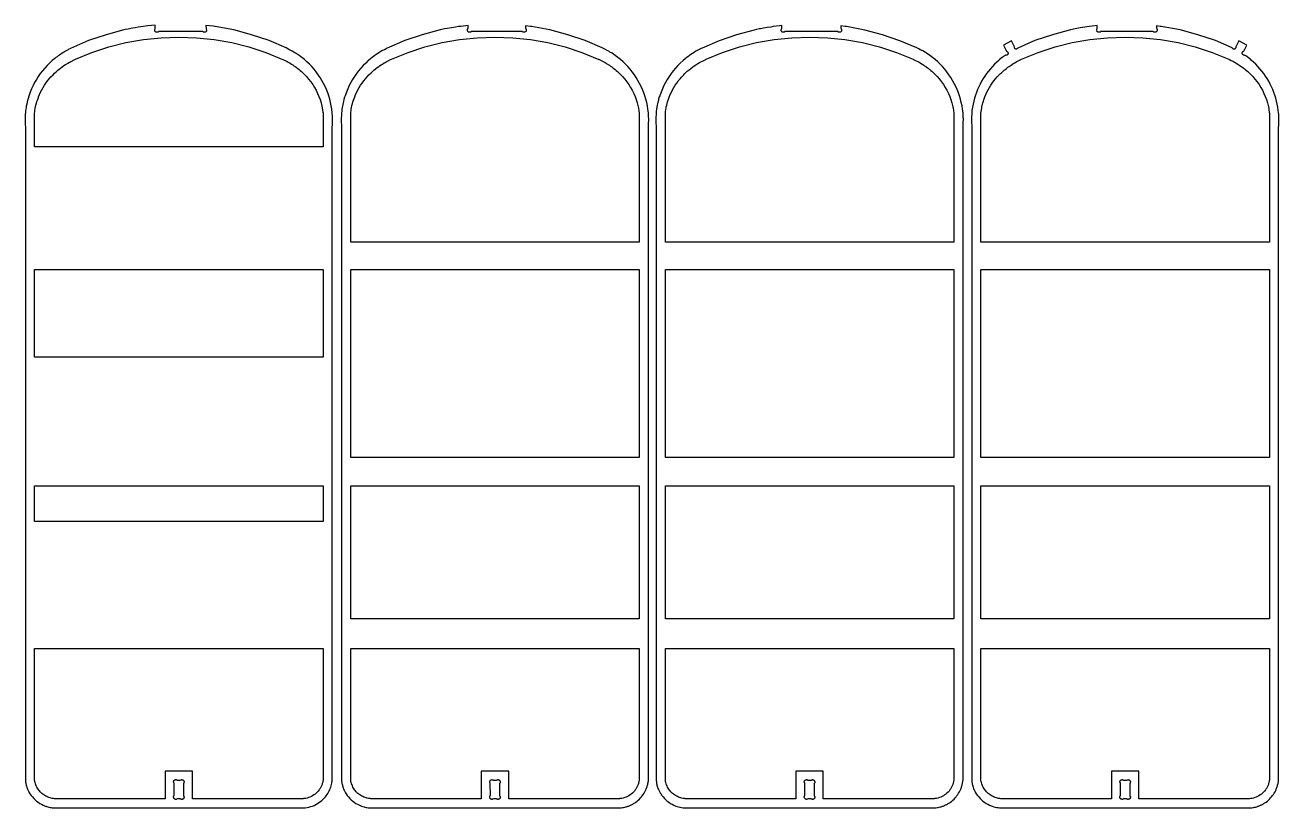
# Model space of a CAD drawing. Extents: x 141.1 to 183.9, y -70.4 to -35.8.
# Drawn here: x 141.06 to 158.08, y -70.42 to -59.8 of the extents above; entities that cross this region are included whole.
import ezdxf

# ---------------------------------------------------------------- set-up
doc = ezdxf.new("R2010")
doc.units = 0
doc.layers.get('0').update_dxf_attribs({"linetype": 'CONTINUOUS'})
doc.layers.add('SECTIONCUTEDGES', color=18, linetype='CONTINUOUS')

msp = doc.modelspace()

# ---------------------------------------------------------------- linework, layer by layer
for points in [[(145.478, -65.661), (145.478, -63.114), (149.396, -63.114), (149.396, -65.661)], [(145.478, -67.854), (145.478, -66.046), (149.396, -66.046), (149.396, -67.854)]]:
    msp.add_lwpolyline(points, close=True)
at = {"layer": 'SECTIONCUTEDGES'}
for points in [[(141.367, -70.405), (141.381, -70.408), (141.399, -70.412), (141.409, -70.414), (141.423, -70.416), (141.449, -70.419), (144.839, -70.419), (144.861, -70.417), (144.886, -70.413), (144.911, -70.408), (144.935, -70.401), (144.959, -70.393), (144.982, -70.384), (145.004, -70.373), (145.026, -70.361), (145.047, -70.347), (145.067, -70.332), (145.087, -70.317), (145.105, -70.299), (145.122, -70.281), (145.134, -70.267), (145.146, -70.253), (145.157, -70.237), (145.167, -70.222), (145.176, -70.206), (145.185, -70.189), (145.193, -70.172), (145.2, -70.155), (145.207, -70.138), (145.212, -70.12), (145.217, -70.102), (145.221, -70.084), (145.224, -70.069), (145.227, -70.054), (145.227, -70.047), (145.228, -70.042), (145.228, -61.183), (145.228, -61.174), (145.229, -61.151), (145.231, -61.127), (145.232, -61.104), (145.232, -61.081), (145.231, -61.03), (145.227, -60.984), (145.222, -60.938), (145.215, -60.892), (145.205, -60.847), (145.194, -60.802), (145.181, -60.757), (145.166, -60.713), (145.149, -60.67), (145.13, -60.628), (145.109, -60.586), (145.087, -60.546), (145.063, -60.506), (145.037, -60.468), (145.009, -60.43), (144.98, -60.394), (144.95, -60.359), (144.918, -60.326), (144.884, -60.294), (144.849, -60.263), (144.813, -60.234), (144.776, -60.206), (144.737, -60.18), (144.721, -60.17), (144.681, -60.147), (144.639, -60.125), (144.6, -60.105), (144.369, -60.006), (144.132, -59.925), (143.89, -59.861), (143.636, -59.814), (143.631, -59.813), (143.609, -59.81), (143.513, -59.801), (143.514, -59.841), (143.517, -59.847), (143.521, -59.853), (143.521, -59.854), (143.522, -59.858), (143.523, -59.862), (143.522, -59.867), (143.521, -59.87), (143.52, -59.873), (143.519, -59.876), (143.518, -59.879), (143.515, -59.882), (143.513, -59.884), (143.509, -59.887), (143.505, -59.89), (143.502, -59.891), (143.498, -59.892), (143.493, -59.893), (143.489, -59.893), (143.482, -59.892), (143.478, -59.89), (143.475, -59.888), (143.471, -59.886), (143.469, -59.884), (142.869, -59.884), (142.866, -59.887), (142.863, -59.889), (142.861, -59.89), (142.858, -59.891), (142.855, -59.892), (142.852, -59.893), (142.85, -59.893), (142.847, -59.893), (142.843, -59.893), (142.84, -59.892), (142.837, -59.891), (142.835, -59.891), (142.832, -59.889), (142.829, -59.888), (142.826, -59.885), (142.824, -59.884), (142.823, -59.882), (142.82, -59.878), (142.818, -59.873), (142.817, -59.871), (142.816, -59.867), (142.816, -59.861), (142.816, -59.858), (142.818, -59.853), (142.821, -59.847), (142.825, -59.84), (142.825, -59.795), (142.721, -59.807), (142.662, -59.815), (142.628, -59.819), (142.59, -59.825), (142.551, -59.831), (142.513, -59.838), (142.494, -59.841), (142.456, -59.849), (142.417, -59.857), (142.399, -59.861), (142.156, -59.925), (141.919, -60.006), (141.675, -60.112), (141.651, -60.124), (141.642, -60.129), (141.624, -60.138), (141.607, -60.148), (141.59, -60.158), (141.573, -60.168), (141.556, -60.179), (141.54, -60.19), (141.523, -60.201), (141.507, -60.212), (141.491, -60.224), (141.475, -60.236), (141.46, -60.248), (141.425, -60.277), (141.389, -60.31), (141.355, -60.344), (141.323, -60.379), (141.292, -60.415), (141.263, -60.453), (141.236, -60.492), (141.21, -60.532), (141.186, -60.574), (141.164, -60.616), (141.144, -60.659), (141.126, -60.704), (141.107, -60.759), (141.097, -60.792), (141.093, -60.807), (141.085, -60.837), (141.079, -60.868), (141.073, -60.894), (141.07, -60.916), (141.066, -60.938), (141.063, -60.961), (141.061, -60.983), (141.059, -61.005), (141.057, -61.034), (141.056, -61.063), (141.056, -61.094), (141.057, -61.115), (141.058, -61.132), (141.059, -61.149), (141.06, -61.175), (141.061, -61.183), (141.061, -70.042), (141.061, -70.049), (141.063, -70.061), (141.064, -70.07), (141.066, -70.081), (141.068, -70.091), (141.07, -70.102), (141.072, -70.112), (141.075, -70.122), (141.078, -70.132), (141.082, -70.142), (141.085, -70.152), (141.089, -70.162), (141.094, -70.172), (141.098, -70.181), (141.108, -70.2), (141.109, -70.203), (141.123, -70.226), (141.138, -70.248), (141.155, -70.269), (141.173, -70.289), (141.192, -70.308), (141.212, -70.326), (141.233, -70.342), (141.256, -70.357), (141.279, -70.37), (141.303, -70.382), (141.33, -70.393), (141.338, -70.396), (141.349, -70.399)], [(145.661, -70.405), (145.668, -70.407), (145.687, -70.411), (145.695, -70.413), (145.715, -70.416), (145.723, -70.417), (145.742, -70.419), (149.132, -70.419), (149.153, -70.417), (149.169, -70.415), (149.184, -70.412), (149.199, -70.409), (149.213, -70.405), (149.223, -70.403), (149.232, -70.4), (149.241, -70.397), (149.25, -70.394), (149.258, -70.39), (149.267, -70.387), (149.276, -70.383), (149.285, -70.379), (149.293, -70.375), (149.301, -70.371), (149.31, -70.366), (149.318, -70.361), (149.335, -70.35), (149.352, -70.339), (149.368, -70.326), (149.384, -70.313), (149.399, -70.299), (149.413, -70.284), (149.426, -70.268), (149.439, -70.252), (149.451, -70.236), (149.462, -70.218), (149.472, -70.201), (149.481, -70.182), (149.486, -70.172), (149.49, -70.162), (149.494, -70.151), (149.498, -70.141), (149.502, -70.13), (149.505, -70.12), (149.508, -70.109), (149.511, -70.098), (149.514, -70.087), (149.516, -70.076), (149.518, -70.065), (149.52, -70.051), (149.52, -70.047), (149.52, -70.042), (149.52, -61.183), (149.521, -61.178), (149.522, -61.151), (149.524, -61.118), (149.525, -61.095), (149.525, -61.076), (149.524, -61.03), (149.52, -60.984), (149.515, -60.938), (149.507, -60.892), (149.498, -60.847), (149.487, -60.802), (149.473, -60.757), (149.458, -60.713), (149.441, -60.67), (149.423, -60.628), (149.402, -60.586), (149.379, -60.546), (149.355, -60.506), (149.33, -60.468), (149.302, -60.43), (149.273, -60.394), (149.243, -60.359), (149.21, -60.326), (149.177, -60.294), (149.142, -60.263), (149.106, -60.234), (149.069, -60.206), (149.027, -60.178), (148.999, -60.161), (148.982, -60.151), (148.961, -60.139), (148.93, -60.123), (148.892, -60.105), (148.662, -60.006), (148.425, -59.925), (148.183, -59.861), (147.932, -59.814), (147.92, -59.813), (147.854, -59.806), (147.854, -59.841), (147.855, -59.842), (147.86, -59.852), (147.861, -59.855), (147.862, -59.858), (147.863, -59.861), (147.863, -59.864), (147.863, -59.866), (147.862, -59.869), (147.86, -59.875), (147.859, -59.876), (147.858, -59.879), (147.855, -59.883), (147.849, -59.887), (147.844, -59.89), (147.839, -59.892), (147.838, -59.892), (147.833, -59.893), (147.831, -59.893), (147.825, -59.892), (147.821, -59.891), (147.818, -59.89), (147.813, -59.887), (147.811, -59.885), (147.81, -59.884), (147.81, -59.884), (147.114, -59.884), (147.111, -59.887), (147.108, -59.889), (147.106, -59.89), (147.104, -59.891), (147.102, -59.892), (147.1, -59.892), (147.097, -59.893), (147.095, -59.893), (147.093, -59.893), (147.091, -59.893), (147.088, -59.893), (147.086, -59.892), (147.084, -59.892), (147.079, -59.89), (147.078, -59.889), (147.074, -59.886), (147.071, -59.884), (147.069, -59.881), (147.064, -59.874), (147.064, -59.873), (147.062, -59.869), (147.062, -59.866), (147.062, -59.862), (147.062, -59.86), (147.063, -59.855), (147.064, -59.852), (147.07, -59.841), (147.071, -59.84), (147.071, -59.8), (146.974, -59.812), (146.942, -59.816), (146.901, -59.822), (146.845, -59.831), (146.79, -59.841), (146.75, -59.848), (146.691, -59.861), (146.449, -59.925), (146.212, -60.006), (145.972, -60.11), (145.958, -60.116), (145.935, -60.129), (145.911, -60.141), (145.903, -60.146), (145.879, -60.16), (145.855, -60.175), (145.847, -60.18), (145.823, -60.196), (145.8, -60.212), (145.792, -60.218), (145.769, -60.235), (145.747, -60.253), (145.723, -60.272), (145.717, -60.277), (145.682, -60.31), (145.648, -60.344), (145.615, -60.379), (145.585, -60.415), (145.556, -60.453), (145.528, -60.492), (145.503, -60.532), (145.479, -60.574), (145.457, -60.616), (145.437, -60.659), (145.419, -60.704), (145.402, -60.754), (145.395, -60.774), (145.386, -60.805), (145.38, -60.831), (145.375, -60.852), (145.37, -60.873), (145.366, -60.894), (145.363, -60.915), (145.359, -60.936), (145.356, -60.964), (145.353, -60.992), (145.351, -61.02), (145.349, -61.058), (145.349, -61.067), (145.349, -61.098), (145.35, -61.118), (145.352, -61.142), (145.353, -61.16), (145.354, -61.188), (145.354, -70.049), (145.355, -70.057), (145.356, -70.065), (145.359, -70.086), (145.361, -70.096), (145.365, -70.11), (145.367, -70.12), (145.372, -70.134), (145.377, -70.148), (145.382, -70.162), (145.388, -70.176), (145.39, -70.18), (145.397, -70.194), (145.403, -70.206), (145.408, -70.214), (145.416, -70.226), (145.431, -70.248), (145.448, -70.269), (145.465, -70.289), (145.485, -70.308), (145.505, -70.326), (145.526, -70.342), (145.549, -70.357), (145.572, -70.37), (145.596, -70.382), (145.624, -70.394), (145.645, -70.4)], [(149.929, -70.404), (149.948, -70.409), (149.952, -70.41), (149.971, -70.414), (149.991, -70.416), (150.003, -70.418), (150.014, -70.419), (153.405, -70.419), (153.415, -70.418), (153.424, -70.417), (153.442, -70.415), (153.457, -70.412), (153.471, -70.409), (153.486, -70.405), (153.495, -70.403), (153.504, -70.4), (153.513, -70.397), (153.522, -70.394), (153.531, -70.39), (153.54, -70.387), (153.548, -70.383), (153.557, -70.379), (153.565, -70.375), (153.574, -70.371), (153.582, -70.366), (153.59, -70.361), (153.608, -70.35), (153.625, -70.339), (153.641, -70.326), (153.656, -70.313), (153.671, -70.299), (153.685, -70.284), (153.699, -70.268), (153.711, -70.252), (153.723, -70.236), (153.734, -70.218), (153.744, -70.201), (153.754, -70.182), (153.758, -70.172), (153.763, -70.162), (153.767, -70.151), (153.771, -70.141), (153.774, -70.13), (153.778, -70.12), (153.781, -70.109), (153.783, -70.098), (153.786, -70.087), (153.788, -70.076), (153.79, -70.065), (153.792, -70.053), (153.793, -70.043), (153.793, -61.183), (153.793, -61.169), (153.795, -61.141), (153.797, -61.114), (153.797, -61.104), (153.798, -61.081), (153.796, -61.03), (153.793, -60.984), (153.787, -60.938), (153.78, -60.892), (153.77, -60.847), (153.759, -60.802), (153.746, -60.757), (153.731, -60.713), (153.714, -60.67), (153.695, -60.628), (153.674, -60.586), (153.652, -60.546), (153.628, -60.506), (153.602, -60.468), (153.575, -60.43), (153.546, -60.394), (153.515, -60.359), (153.483, -60.326), (153.45, -60.294), (153.415, -60.263), (153.379, -60.234), (153.341, -60.206), (153.297, -60.177), (153.285, -60.169), (153.246, -60.146), (153.212, -60.129), (153.192, -60.119), (153.165, -60.105), (152.937, -60.007), (152.702, -59.926), (152.462, -59.862), (152.211, -59.815), (152.194, -59.813), (152.136, -59.807), (152.136, -59.84), (152.137, -59.841), (152.141, -59.849), (152.144, -59.854), (152.145, -59.858), (152.145, -59.861), (152.145, -59.864), (152.145, -59.868), (152.144, -59.873), (152.142, -59.877), (152.141, -59.878), (152.138, -59.882), (152.135, -59.885), (152.132, -59.888), (152.128, -59.89), (152.124, -59.892), (152.122, -59.892), (152.118, -59.893), (152.113, -59.893), (152.108, -59.893), (152.104, -59.891), (152.099, -59.889), (152.097, -59.888), (152.094, -59.886), (152.093, -59.884), (152.092, -59.884), (151.375, -59.884), (151.373, -59.887), (151.371, -59.888), (151.368, -59.89), (151.364, -59.891), (151.361, -59.892), (151.357, -59.893), (151.353, -59.893), (151.349, -59.893), (151.345, -59.892), (151.341, -59.89), (151.338, -59.889), (151.335, -59.886), (151.332, -59.884), (151.328, -59.88), (151.326, -59.876), (151.325, -59.873), (151.324, -59.869), (151.323, -59.868), (151.323, -59.864), (151.323, -59.861), (151.323, -59.859), (151.324, -59.856), (151.326, -59.852), (151.331, -59.842), (151.332, -59.84), (151.332, -59.801), (151.303, -59.805), (151.215, -59.816), (151.184, -59.821), (151.133, -59.829), (151.082, -59.837), (151.041, -59.845), (151.028, -59.847), (150.989, -59.855), (150.956, -59.862), (150.717, -59.926), (150.482, -60.007), (150.252, -60.106), (150.238, -60.113), (150.227, -60.119), (150.191, -60.137), (150.167, -60.151), (150.143, -60.165), (150.119, -60.181), (150.095, -60.196), (150.08, -60.207), (150.057, -60.224), (150.034, -60.241), (150.019, -60.253), (149.994, -60.274), (149.954, -60.31), (149.92, -60.344), (149.888, -60.379), (149.857, -60.415), (149.828, -60.453), (149.801, -60.492), (149.775, -60.532), (149.751, -60.574), (149.73, -60.616), (149.71, -60.659), (149.692, -60.704), (149.674, -60.754), (149.669, -60.769), (149.66, -60.8), (149.657, -60.81), (149.652, -60.831), (149.65, -60.841), (149.645, -60.862), (149.641, -60.883), (149.637, -60.904), (149.635, -60.915), (149.632, -60.936), (149.628, -60.964), (149.626, -60.983), (149.624, -61.011), (149.622, -61.039), (149.621, -61.071), (149.621, -61.094), (149.622, -61.103), (149.623, -61.125), (149.625, -61.16), (149.626, -61.188), (149.626, -70.047), (149.629, -70.07), (149.63, -70.075), (149.633, -70.091), (149.634, -70.096), (149.637, -70.11), (149.641, -70.125), (149.646, -70.139), (149.651, -70.153), (149.657, -70.167), (149.659, -70.171), (149.665, -70.185), (149.677, -70.207), (149.685, -70.221), (149.688, -70.225), (149.703, -70.248), (149.72, -70.269), (149.738, -70.289), (149.757, -70.308), (149.777, -70.326), (149.799, -70.342), (149.821, -70.357), (149.844, -70.37), (149.868, -70.382), (149.895, -70.393), (149.912, -70.399)], [(154.211, -70.403), (154.23, -70.408), (154.249, -70.412), (154.269, -70.415), (154.289, -70.418), (154.3, -70.419), (157.691, -70.418), (157.711, -70.417), (157.717, -70.416), (157.732, -70.414), (157.737, -70.413), (157.752, -70.41), (157.767, -70.407), (157.781, -70.403), (157.79, -70.4), (157.799, -70.397), (157.808, -70.394), (157.817, -70.39), (157.825, -70.387), (157.834, -70.383), (157.843, -70.379), (157.851, -70.375), (157.86, -70.371), (157.868, -70.366), (157.876, -70.361), (157.893, -70.35), (157.91, -70.339), (157.926, -70.326), (157.942, -70.313), (157.957, -70.299), (157.971, -70.284), (157.984, -70.268), (157.997, -70.252), (158.009, -70.236), (158.02, -70.218), (158.03, -70.201), (158.039, -70.182), (158.044, -70.172), (158.048, -70.162), (158.052, -70.151), (158.056, -70.141), (158.06, -70.13), (158.063, -70.12), (158.066, -70.109), (158.069, -70.098), (158.072, -70.087), (158.074, -70.076), (158.076, -70.065), (158.077, -70.054), (158.078, -70.045), (158.078, -70.042), (158.079, -61.183), (158.08, -61.155), (158.082, -61.127), (158.083, -61.104), (158.083, -61.081), (158.082, -61.033), (158.08, -61.01), (158.075, -60.952), (158.069, -60.91), (158.061, -60.869), (158.052, -60.829), (158.041, -60.788), (158.029, -60.748), (158.015, -60.709), (157.999, -60.67), (157.983, -60.632), (157.964, -60.595), (157.944, -60.558), (157.923, -60.522), (157.901, -60.487), (157.877, -60.453), (157.852, -60.419), (157.825, -60.387), (157.797, -60.356), (157.769, -60.326), (157.739, -60.297), (157.707, -60.269), (157.691, -60.255), (157.675, -60.243), (157.647, -60.221), (157.633, -60.211), (157.623, -60.206), (157.622, -60.206), (157.614, -60.205), (157.606, -60.204), (157.601, -60.202), (157.598, -60.2), (157.596, -60.198), (157.594, -60.197), (157.592, -60.195), (157.591, -60.193), (157.589, -60.191), (157.588, -60.188), (157.587, -60.186), (157.586, -60.184), (157.586, -60.181), (157.585, -60.179), (157.585, -60.176), (157.585, -60.174), (157.585, -60.171), (157.586, -60.169), (157.587, -60.166), (157.587, -60.164), (157.589, -60.162), (157.59, -60.159), (157.591, -60.157), (157.593, -60.155), (157.595, -60.154), (157.597, -60.152), (157.599, -60.151), (157.603, -60.148), (157.606, -60.147), (157.607, -60.147), (157.648, -60.067), (157.538, -60.01), (157.496, -60.09), (157.498, -60.096), (157.497, -60.102), (157.495, -60.108), (157.491, -60.114), (157.487, -60.118), (157.481, -60.12), (157.475, -60.122), (157.468, -60.121), (157.462, -60.119), (157.457, -60.116), (157.453, -60.111), (157.45, -60.105), (157.22, -60.006), (156.983, -59.925), (156.741, -59.861), (156.486, -59.814), (156.471, -59.812), (156.422, -59.807), (156.422, -59.841), (156.423, -59.843), (156.428, -59.852), (156.429, -59.855), (156.43, -59.856), (156.43, -59.859), (156.431, -59.862), (156.431, -59.865), (156.43, -59.868), (156.429, -59.872), (156.427, -59.877), (156.424, -59.882), (156.422, -59.884), (156.414, -59.889), (156.408, -59.892), (156.405, -59.893), (156.4, -59.893), (156.397, -59.893), (156.392, -59.892), (156.386, -59.89), (156.381, -59.887), (156.377, -59.884), (155.661, -59.884), (155.661, -59.885), (155.658, -59.887), (155.654, -59.889), (155.652, -59.891), (155.649, -59.891), (155.647, -59.892), (155.644, -59.893), (155.641, -59.893), (155.639, -59.893), (155.636, -59.893), (155.633, -59.892), (155.63, -59.892), (155.628, -59.891), (155.625, -59.89), (155.623, -59.888), (155.621, -59.887), (155.618, -59.885), (155.617, -59.883), (155.615, -59.881), (155.613, -59.878), (155.612, -59.876), (155.611, -59.873), (155.61, -59.871), (155.609, -59.868), (155.608, -59.865), (155.609, -59.859), (155.611, -59.852), (155.617, -59.84), (155.617, -59.84), (155.617, -59.802), (155.549, -59.81), (155.476, -59.82), (155.447, -59.824), (155.383, -59.834), (155.315, -59.847), (155.251, -59.86), (155.007, -59.925), (154.77, -60.006), (154.537, -60.106), (154.534, -60.108), (154.531, -60.113), (154.526, -60.117), (154.521, -60.12), (154.516, -60.121), (154.51, -60.12), (154.505, -60.119), (154.5, -60.116), (154.496, -60.112), (154.493, -60.106), (154.492, -60.101), (154.492, -60.095), (154.494, -60.09), (154.453, -60.01), (154.342, -60.067), (154.383, -60.147), (154.384, -60.148), (154.393, -60.153), (154.398, -60.158), (154.399, -60.158), (154.402, -60.162), (154.404, -60.166), (154.405, -60.17), (154.405, -60.175), (154.405, -60.18), (154.404, -60.183), (154.403, -60.185), (154.403, -60.188), (154.402, -60.19), (154.4, -60.192), (154.399, -60.193), (154.398, -60.195), (154.396, -60.197), (154.394, -60.198), (154.393, -60.2), (154.391, -60.201), (154.387, -60.203), (154.382, -60.204), (154.38, -60.205), (154.375, -60.205), (154.369, -60.205), (154.366, -60.206), (154.358, -60.21), (154.351, -60.215), (154.326, -60.234), (154.289, -60.264), (154.283, -60.269), (154.252, -60.297), (154.221, -60.326), (154.193, -60.356), (154.165, -60.387), (154.138, -60.419), (154.113, -60.453), (154.089, -60.487), (154.067, -60.522), (154.046, -60.558), (154.026, -60.595), (154.007, -60.632), (153.991, -60.67), (153.975, -60.709), (153.961, -60.748), (153.949, -60.788), (153.938, -60.829), (153.929, -60.869), (153.921, -60.91), (153.915, -60.952), (153.911, -60.995), (153.908, -61.047), (153.907, -61.062), (153.907, -61.089), (153.908, -61.111), (153.911, -61.168), (153.912, -61.188), (153.912, -70.044), (153.912, -70.053), (153.915, -70.07), (153.916, -70.078), (153.919, -70.096), (153.922, -70.105), (153.926, -70.12), (153.927, -70.125), (153.931, -70.139), (153.937, -70.153), (153.942, -70.167), (153.948, -70.18), (153.955, -70.194), (153.96, -70.203), (153.974, -70.226), (153.989, -70.248), (154.006, -70.269), (154.024, -70.289), (154.043, -70.308), (154.063, -70.326), (154.084, -70.342), (154.107, -70.357), (154.13, -70.37), (154.154, -70.382), (154.191, -70.396)], [(141.185, -61.446), (141.186, -60.99), (141.188, -60.97), (141.19, -60.953), (141.194, -60.928), (141.199, -60.904), (141.204, -60.88), (141.211, -60.855), (141.217, -60.832), (141.223, -60.815), (141.237, -60.776), (141.239, -60.77), (141.252, -60.737), (141.267, -60.705), (141.284, -60.673), (141.301, -60.641), (141.32, -60.611), (141.34, -60.581), (141.362, -60.552), (141.384, -60.524), (141.408, -60.496), (141.436, -60.468), (141.457, -60.447), (141.477, -60.428), (141.499, -60.409), (141.517, -60.395), (141.538, -60.378), (141.561, -60.361), (141.583, -60.345), (141.606, -60.33), (141.631, -60.315), (141.636, -60.312), (141.661, -60.297), (141.671, -60.292), (141.698, -60.278), (141.708, -60.273), (141.723, -60.265), (141.739, -60.258), (141.964, -60.166), (142.192, -60.092), (142.426, -60.033), (142.663, -59.991), (142.903, -59.966), (143.144, -59.957), (143.385, -59.966), (143.625, -59.991), (143.863, -60.033), (144.096, -60.092), (144.324, -60.166), (144.565, -60.265), (144.596, -60.281), (144.614, -60.29), (144.631, -60.299), (144.648, -60.309), (144.656, -60.314), (144.673, -60.324), (144.69, -60.335), (144.706, -60.346), (144.722, -60.357), (144.737, -60.368), (144.745, -60.374), (144.761, -60.386), (144.776, -60.398), (144.793, -60.412), (144.81, -60.427), (144.844, -60.459), (144.876, -60.493), (144.907, -60.527), (144.935, -60.564), (144.962, -60.602), (144.986, -60.64), (145.009, -60.68), (145.029, -60.722), (145.047, -60.764), (145.063, -60.806), (145.076, -60.85), (145.088, -60.897), (145.092, -60.917), (145.097, -60.948), (145.101, -60.976), (145.103, -60.99), (145.103, -61.446)], [(145.478, -62.742), (145.478, -60.989), (145.479, -60.981), (145.483, -60.953), (145.486, -60.936), (145.49, -60.912), (145.495, -60.888), (145.502, -60.86), (145.508, -60.838), (145.516, -60.815), (145.523, -60.793), (145.532, -60.77), (145.545, -60.737), (145.56, -60.705), (145.576, -60.673), (145.594, -60.641), (145.613, -60.611), (145.633, -60.581), (145.655, -60.552), (145.677, -60.524), (145.701, -60.496), (145.726, -60.47), (145.756, -60.441), (145.763, -60.435), (145.78, -60.419), (145.791, -60.409), (145.809, -60.395), (145.817, -60.389), (145.839, -60.372), (145.861, -60.356), (145.868, -60.35), (145.894, -60.334), (145.908, -60.324), (145.933, -60.309), (145.944, -60.303), (145.959, -60.294), (145.98, -60.283), (146.02, -60.263), (146.03, -60.259), (146.257, -60.166), (146.485, -60.092), (146.719, -60.033), (146.956, -59.991), (147.196, -59.966), (147.437, -59.957), (147.678, -59.966), (147.918, -59.991), (148.155, -60.033), (148.389, -60.092), (148.617, -60.166), (148.846, -60.26), (148.855, -60.264), (148.889, -60.281), (148.906, -60.29), (148.915, -60.295), (148.932, -60.304), (148.949, -60.314), (148.957, -60.319), (148.974, -60.33), (148.991, -60.34), (149.007, -60.351), (149.022, -60.362), (149.038, -60.374), (149.053, -60.386), (149.069, -60.398), (149.085, -60.412), (149.1, -60.425), (149.137, -60.459), (149.169, -60.493), (149.2, -60.527), (149.228, -60.564), (149.255, -60.602), (149.279, -60.64), (149.301, -60.68), (149.322, -60.722), (149.34, -60.764), (149.355, -60.806), (149.369, -60.85), (149.383, -60.906), (149.386, -60.923), (149.392, -60.957), (149.396, -60.991), (149.396, -62.742)], [(149.751, -62.742), (149.751, -60.99), (149.751, -60.984), (149.754, -60.961), (149.757, -60.945), (149.761, -60.92), (149.764, -60.904), (149.77, -60.88), (149.775, -60.86), (149.781, -60.838), (149.788, -60.815), (149.798, -60.785), (149.803, -60.772), (149.818, -60.737), (149.833, -60.705), (149.849, -60.673), (149.867, -60.641), (149.885, -60.611), (149.906, -60.581), (149.927, -60.552), (149.95, -60.524), (149.974, -60.496), (150, -60.468), (150.016, -60.452), (150.035, -60.435), (150.049, -60.422), (150.06, -60.413), (150.075, -60.4), (150.096, -60.383), (150.118, -60.367), (150.141, -60.35), (150.166, -60.334), (150.191, -60.318), (150.216, -60.303), (150.242, -60.289), (150.263, -60.278), (150.299, -60.26), (150.303, -60.259), (150.529, -60.166), (150.758, -60.092), (150.991, -60.033), (151.228, -59.991), (151.468, -59.966), (151.709, -59.957), (151.951, -59.966), (152.19, -59.991), (152.428, -60.033), (152.661, -60.092), (152.889, -60.166), (153.117, -60.259), (153.129, -60.265), (153.138, -60.269), (153.156, -60.278), (153.179, -60.29), (153.196, -60.299), (153.213, -60.309), (153.23, -60.319), (153.247, -60.33), (153.263, -60.34), (153.271, -60.346), (153.287, -60.357), (153.295, -60.362), (153.31, -60.374), (153.318, -60.38), (153.333, -60.392), (153.341, -60.398), (153.356, -60.41), (153.375, -60.427), (153.409, -60.459), (153.442, -60.493), (153.472, -60.527), (153.5, -60.564), (153.527, -60.602), (153.551, -60.64), (153.574, -60.68), (153.594, -60.722), (153.612, -60.764), (153.628, -60.806), (153.641, -60.85), (153.654, -60.903), (153.658, -60.92), (153.663, -60.953), (153.668, -60.991), (153.668, -62.742)], [(154.036, -62.742), (154.036, -60.991), (154.039, -60.969), (154.042, -60.945), (154.047, -60.92), (154.05, -60.904), (154.055, -60.88), (154.057, -60.872), (154.063, -60.849), (154.07, -60.826), (154.076, -60.809), (154.086, -60.78), (154.09, -60.77), (154.103, -60.737), (154.118, -60.705), (154.135, -60.673), (154.152, -60.641), (154.171, -60.611), (154.191, -60.581), (154.213, -60.552), (154.235, -60.524), (154.259, -60.496), (154.284, -60.47), (154.301, -60.454), (154.314, -60.441), (154.324, -60.432), (154.35, -60.409), (154.36, -60.4), (154.382, -60.383), (154.404, -60.367), (154.419, -60.356), (154.447, -60.337), (154.471, -60.321), (154.497, -60.306), (154.517, -60.294), (154.543, -60.281), (154.577, -60.264), (154.589, -60.258), (154.815, -60.166), (155.043, -60.092), (155.277, -60.033), (155.514, -59.991), (155.754, -59.966), (155.995, -59.957), (156.236, -59.966), (156.476, -59.991), (156.713, -60.033), (156.947, -60.092), (157.175, -60.166), (157.403, -60.259), (157.41, -60.262), (157.434, -60.274), (157.447, -60.281), (157.465, -60.29), (157.482, -60.299), (157.499, -60.309), (157.516, -60.319), (157.524, -60.324), (157.54, -60.335), (157.557, -60.346), (157.565, -60.351), (157.58, -60.362), (157.596, -60.374), (157.611, -60.386), (157.627, -60.398), (157.644, -60.412), (157.661, -60.427), (157.695, -60.459), (157.727, -60.493), (157.758, -60.527), (157.786, -60.564), (157.813, -60.602), (157.837, -60.64), (157.86, -60.68), (157.88, -60.722), (157.898, -60.764), (157.913, -60.806), (157.927, -60.85), (157.941, -60.906), (157.945, -60.929), (157.948, -60.943), (157.952, -60.976), (157.954, -60.991), (157.954, -62.742)], [(141.185, -64.302), (141.185, -63.114), (145.103, -63.114), (145.103, -64.302)], [(149.751, -65.661), (149.751, -63.113), (153.668, -63.114), (153.668, -65.661)], [(154.036, -65.661), (154.036, -63.114), (157.954, -63.114), (157.954, -65.661)], [(141.185, -66.531), (141.185, -66.046), (145.103, -66.046), (145.103, -66.531)], [(149.751, -67.854), (149.751, -66.046), (153.668, -66.046), (153.668, -67.854)], [(154.036, -67.854), (154.036, -66.046), (157.954, -66.046), (157.954, -67.854)], [(141.395, -70.283), (141.38, -70.278), (141.365, -70.273), (141.35, -70.266), (141.336, -70.259), (141.323, -70.251), (141.309, -70.243), (141.297, -70.233), (141.284, -70.223), (141.273, -70.212), (141.262, -70.201), (141.251, -70.189), (141.241, -70.176), (141.232, -70.163), (141.224, -70.15), (141.216, -70.136), (141.209, -70.121), (141.203, -70.107), (141.198, -70.092), (141.193, -70.076), (141.19, -70.061), (141.186, -70.036), (141.185, -70.033), (141.185, -68.257), (145.103, -68.257), (145.103, -70.033), (145.102, -70.038), (145.102, -70.046), (145.1, -70.056), (145.098, -70.069), (145.095, -70.079), (145.092, -70.089), (145.089, -70.099), (145.086, -70.109), (145.082, -70.119), (145.077, -70.129), (145.073, -70.138), (145.068, -70.147), (145.062, -70.156), (145.056, -70.165), (145.05, -70.174), (145.038, -70.19), (145.024, -70.204), (145.01, -70.218), (144.994, -70.231), (144.978, -70.243), (144.961, -70.254), (144.944, -70.263), (144.925, -70.272), (144.907, -70.279), (144.887, -70.285), (144.868, -70.289), (144.846, -70.293), (144.837, -70.293), (144.831, -70.294), (143.331, -70.294), (143.331, -69.92), (142.957, -69.92), (142.957, -70.294), (141.455, -70.294), (141.441, -70.292), (141.426, -70.29), (141.41, -70.287)], [(145.673, -70.278), (145.658, -70.273), (145.643, -70.266), (145.629, -70.259), (145.615, -70.251), (145.602, -70.243), (145.589, -70.233), (145.577, -70.223), (145.566, -70.212), (145.554, -70.201), (145.544, -70.189), (145.534, -70.176), (145.525, -70.163), (145.517, -70.15), (145.509, -70.136), (145.502, -70.121), (145.496, -70.107), (145.491, -70.092), (145.486, -70.076), (145.482, -70.061), (145.479, -70.042), (145.478, -70.035), (145.478, -70.033), (145.478, -68.257), (149.396, -68.257), (149.395, -70.037), (149.395, -70.044), (149.394, -70.051), (149.392, -70.059), (149.39, -70.069), (149.388, -70.079), (149.385, -70.089), (149.382, -70.099), (149.378, -70.109), (149.374, -70.119), (149.37, -70.129), (149.365, -70.138), (149.36, -70.147), (149.355, -70.156), (149.349, -70.165), (149.343, -70.174), (149.331, -70.19), (149.317, -70.204), (149.303, -70.218), (149.287, -70.231), (149.271, -70.243), (149.254, -70.254), (149.236, -70.263), (149.218, -70.272), (149.199, -70.279), (149.18, -70.285), (149.16, -70.289), (149.133, -70.293), (149.128, -70.294), (149.124, -70.294), (147.624, -70.294), (147.624, -69.92), (147.25, -69.92), (147.25, -70.294), (145.75, -70.294), (145.742, -70.293), (145.737, -70.293), (145.718, -70.29), (145.703, -70.287), (145.688, -70.283)], [(149.96, -70.283), (149.945, -70.278), (149.93, -70.273), (149.916, -70.266), (149.902, -70.259), (149.888, -70.251), (149.875, -70.243), (149.862, -70.233), (149.85, -70.223), (149.838, -70.212), (149.827, -70.201), (149.816, -70.189), (149.807, -70.176), (149.797, -70.163), (149.789, -70.15), (149.781, -70.136), (149.774, -70.121), (149.768, -70.107), (149.763, -70.092), (149.759, -70.076), (149.755, -70.061), (149.751, -70.038), (149.751, -70.033), (149.751, -68.257), (153.668, -68.257), (153.668, -70.036), (153.668, -70.04), (153.665, -70.059), (153.663, -70.069), (153.66, -70.079), (153.658, -70.089), (153.654, -70.099), (153.651, -70.109), (153.647, -70.119), (153.643, -70.129), (153.638, -70.138), (153.633, -70.147), (153.627, -70.156), (153.622, -70.165), (153.616, -70.174), (153.603, -70.19), (153.59, -70.204), (153.575, -70.218), (153.56, -70.231), (153.543, -70.243), (153.526, -70.254), (153.509, -70.263), (153.491, -70.272), (153.472, -70.279), (153.452, -70.285), (153.433, -70.289), (153.409, -70.293), (153.4, -70.294), (153.397, -70.294), (151.896, -70.294), (151.896, -69.92), (151.522, -69.92), (151.522, -70.294), (150.02, -70.294), (150.015, -70.293), (150.007, -70.292), (149.991, -70.29), (149.975, -70.287)], [(154.261, -70.287), (154.246, -70.283), (154.231, -70.278), (154.216, -70.273), (154.201, -70.266), (154.187, -70.259), (154.174, -70.251), (154.16, -70.243), (154.148, -70.233), (154.135, -70.223), (154.124, -70.212), (154.113, -70.201), (154.102, -70.189), (154.092, -70.176), (154.083, -70.163), (154.075, -70.15), (154.067, -70.136), (154.06, -70.121), (154.054, -70.107), (154.049, -70.092), (154.044, -70.076), (154.041, -70.061), (154.037, -70.043), (154.036, -70.034), (154.036, -68.257), (157.954, -68.257), (157.954, -70.034), (157.953, -70.041), (157.951, -70.053), (157.95, -70.059), (157.948, -70.069), (157.946, -70.079), (157.943, -70.089), (157.94, -70.099), (157.936, -70.109), (157.933, -70.119), (157.928, -70.129), (157.923, -70.138), (157.918, -70.147), (157.913, -70.156), (157.907, -70.165), (157.901, -70.174), (157.889, -70.19), (157.875, -70.204), (157.861, -70.218), (157.845, -70.231), (157.829, -70.243), (157.812, -70.254), (157.794, -70.263), (157.776, -70.272), (157.757, -70.279), (157.738, -70.285), (157.719, -70.289), (157.697, -70.293), (157.685, -70.294), (157.682, -70.294), (156.182, -70.294), (156.182, -69.92), (155.808, -69.92), (155.808, -70.294), (154.306, -70.294), (154.292, -70.292), (154.277, -70.29)], [(143.096, -70.302), (143.092, -70.301), (143.089, -70.299), (143.086, -70.297), (143.083, -70.295), (143.081, -70.293), (143.079, -70.29), (143.077, -70.287), (143.076, -70.286), (143.075, -70.283), (143.074, -70.279), (143.073, -70.276), (143.073, -70.272), (143.073, -70.269), (143.073, -70.266), (143.074, -70.264), (143.075, -70.261), (143.076, -70.258), (143.078, -70.255), (143.08, -70.252), (143.081, -70.251), (143.082, -70.25), (143.081, -70.087), (143.078, -70.08), (143.075, -70.075), (143.074, -70.072), (143.073, -70.069), (143.073, -70.066), (143.073, -70.063), (143.073, -70.061), (143.074, -70.056), (143.075, -70.054), (143.077, -70.051), (143.078, -70.048), (143.08, -70.046), (143.082, -70.044), (143.084, -70.042), (143.087, -70.04), (143.089, -70.039), (143.092, -70.038), (143.095, -70.037), (143.098, -70.036), (143.102, -70.035), (143.107, -70.035), (143.112, -70.036), (143.116, -70.038), (143.121, -70.041), (143.124, -70.043), (143.125, -70.044), (143.126, -70.044), (143.164, -70.044), (143.178, -70.037), (143.18, -70.036), (143.182, -70.036), (143.185, -70.035), (143.188, -70.035), (143.19, -70.036), (143.195, -70.037), (143.197, -70.038), (143.2, -70.039), (143.202, -70.041), (143.205, -70.043), (143.207, -70.045), (143.209, -70.047), (143.211, -70.049), (143.212, -70.052), (143.213, -70.055), (143.214, -70.058), (143.215, -70.062), (143.216, -70.067), (143.215, -70.071), (143.214, -70.076), (143.212, -70.081), (143.211, -70.083), (143.209, -70.085), (143.208, -70.087), (143.207, -70.087), (143.207, -70.088), (143.207, -70.25), (143.214, -70.265), (143.215, -70.268), (143.215, -70.27), (143.216, -70.273), (143.215, -70.276), (143.215, -70.279), (143.214, -70.282), (143.213, -70.285), (143.212, -70.287), (143.21, -70.29), (143.208, -70.292), (143.206, -70.294), (143.204, -70.296), (143.201, -70.298), (143.199, -70.299), (143.196, -70.301), (143.193, -70.302), (143.189, -70.303), (143.184, -70.303), (143.18, -70.303), (143.175, -70.302), (143.174, -70.301), (143.168, -70.299), (143.164, -70.296), (143.163, -70.294), (143.162, -70.294), (143.125, -70.294), (143.124, -70.294), (143.12, -70.297), (143.111, -70.301), (143.106, -70.303), (143.101, -70.303)], [(147.388, -70.302), (147.386, -70.301), (147.383, -70.3), (147.381, -70.299), (147.379, -70.298), (147.378, -70.296), (147.376, -70.295), (147.374, -70.293), (147.373, -70.292), (147.37, -70.288), (147.368, -70.285), (147.367, -70.281), (147.366, -70.277), (147.365, -70.272), (147.366, -70.268), (147.367, -70.264), (147.368, -70.259), (147.369, -70.257), (147.373, -70.252), (147.374, -70.25), (147.375, -70.25), (147.374, -70.088), (147.373, -70.084), (147.367, -70.073), (147.366, -70.071), (147.366, -70.068), (147.366, -70.065), (147.366, -70.062), (147.366, -70.059), (147.367, -70.056), (147.368, -70.054), (147.37, -70.051), (147.371, -70.048), (147.373, -70.046), (147.375, -70.044), (147.377, -70.042), (147.38, -70.04), (147.382, -70.039), (147.385, -70.038), (147.388, -70.037), (147.392, -70.036), (147.397, -70.035), (147.401, -70.036), (147.406, -70.037), (147.412, -70.039), (147.417, -70.043), (147.418, -70.044), (147.419, -70.044), (147.456, -70.044), (147.457, -70.044), (147.466, -70.039), (147.47, -70.037), (147.473, -70.036), (147.476, -70.035), (147.479, -70.035), (147.482, -70.035), (147.484, -70.036), (147.486, -70.037), (147.488, -70.037), (147.49, -70.038), (147.492, -70.039), (147.494, -70.04), (147.496, -70.042), (147.498, -70.043), (147.5, -70.045), (147.501, -70.047), (147.504, -70.05), (147.504, -70.051), (147.506, -70.054), (147.507, -70.056), (147.508, -70.059), (147.508, -70.063), (147.508, -70.066), (147.508, -70.068), (147.508, -70.071), (147.508, -70.074), (147.506, -70.078), (147.505, -70.081), (147.503, -70.084), (147.501, -70.086), (147.5, -70.088), (147.499, -70.089), (147.5, -70.251), (147.503, -70.258), (147.506, -70.264), (147.507, -70.265), (147.508, -70.268), (147.508, -70.27), (147.508, -70.273), (147.508, -70.275), (147.508, -70.278), (147.507, -70.282), (147.506, -70.285), (147.504, -70.287), (147.503, -70.29), (147.501, -70.292), (147.499, -70.294), (147.497, -70.296), (147.494, -70.298), (147.492, -70.299), (147.489, -70.301), (147.486, -70.302), (147.482, -70.303), (147.477, -70.303), (147.474, -70.303), (147.47, -70.302), (147.467, -70.301), (147.461, -70.299), (147.458, -70.296), (147.456, -70.294), (147.455, -70.294), (147.418, -70.294), (147.417, -70.295), (147.405, -70.301), (147.402, -70.302), (147.399, -70.303), (147.396, -70.303), (147.392, -70.303), (147.39, -70.302)], [(151.662, -70.302), (151.66, -70.302), (151.658, -70.301), (151.656, -70.3), (151.654, -70.299), (151.652, -70.298), (151.65, -70.296), (151.648, -70.295), (151.647, -70.293), (151.645, -70.292), (151.643, -70.289), (151.64, -70.283), (151.638, -70.277), (151.638, -70.272), (151.638, -70.268), (151.638, -70.266), (151.64, -70.262), (151.642, -70.256), (151.644, -70.253), (151.645, -70.251), (151.647, -70.25), (151.647, -70.25), (151.647, -70.088), (151.647, -70.087), (151.64, -70.075), (151.639, -70.072), (151.638, -70.071), (151.638, -70.068), (151.638, -70.065), (151.638, -70.062), (151.639, -70.06), (151.639, -70.058), (151.64, -70.055), (151.641, -70.053), (151.642, -70.051), (151.643, -70.049), (151.644, -70.047), (151.646, -70.046), (151.648, -70.044), (151.649, -70.042), (151.652, -70.04), (151.655, -70.038), (151.657, -70.038), (151.66, -70.037), (151.664, -70.036), (151.665, -70.035), (151.669, -70.035), (151.672, -70.035), (151.675, -70.036), (151.679, -70.037), (151.682, -70.038), (151.685, -70.039), (151.688, -70.041), (151.689, -70.042), (151.69, -70.044), (151.691, -70.044), (151.728, -70.044), (151.734, -70.041), (151.739, -70.039), (151.742, -70.037), (151.745, -70.036), (151.749, -70.035), (151.752, -70.035), (151.754, -70.035), (151.756, -70.036), (151.759, -70.037), (151.761, -70.037), (151.763, -70.038), (151.765, -70.039), (151.767, -70.04), (151.769, -70.042), (151.77, -70.043), (151.772, -70.045), (151.774, -70.047), (151.776, -70.05), (151.778, -70.053), (151.778, -70.054), (151.78, -70.058), (151.78, -70.061), (151.781, -70.064), (151.781, -70.066), (151.781, -70.069), (151.78, -70.073), (151.78, -70.076), (151.779, -70.078), (151.778, -70.081), (151.776, -70.084), (151.774, -70.087), (151.772, -70.088), (151.772, -70.088), (151.772, -70.25), (151.772, -70.252), (151.775, -70.258), (151.779, -70.264), (151.78, -70.266), (151.78, -70.268), (151.781, -70.27), (151.781, -70.273), (151.781, -70.275), (151.78, -70.278), (151.779, -70.282), (151.778, -70.285), (151.777, -70.287), (151.775, -70.29), (151.773, -70.292), (151.771, -70.294), (151.769, -70.296), (151.767, -70.298), (151.764, -70.299), (151.761, -70.301), (151.759, -70.302), (151.754, -70.303), (151.75, -70.303), (151.747, -70.303), (151.744, -70.302), (151.741, -70.302), (151.735, -70.299), (151.732, -70.297), (151.729, -70.295), (151.728, -70.294), (151.728, -70.294), (151.691, -70.294), (151.689, -70.295), (151.677, -70.301), (151.675, -70.302), (151.672, -70.303), (151.669, -70.303), (151.667, -70.303), (151.665, -70.303)], [(155.949, -70.302), (155.945, -70.302), (155.944, -70.301), (155.941, -70.3), (155.938, -70.298), (155.935, -70.296), (155.934, -70.295), (155.932, -70.293), (155.93, -70.291), (155.929, -70.289), (155.928, -70.287), (155.927, -70.285), (155.926, -70.283), (155.925, -70.281), (155.924, -70.278), (155.924, -70.276), (155.924, -70.274), (155.924, -70.269), (155.924, -70.266), (155.925, -70.263), (155.926, -70.259), (155.927, -70.258), (155.929, -70.255), (155.931, -70.252), (155.932, -70.251), (155.933, -70.25), (155.932, -70.088), (155.931, -70.084), (155.926, -70.076), (155.925, -70.073), (155.924, -70.07), (155.924, -70.068), (155.924, -70.064), (155.924, -70.062), (155.924, -70.06), (155.925, -70.058), (155.926, -70.055), (155.926, -70.053), (155.928, -70.051), (155.929, -70.049), (155.93, -70.047), (155.932, -70.046), (155.933, -70.044), (155.935, -70.042), (155.938, -70.04), (155.941, -70.038), (155.944, -70.037), (155.948, -70.036), (155.951, -70.035), (155.953, -70.035), (155.956, -70.035), (155.959, -70.036), (155.963, -70.036), (155.966, -70.037), (155.967, -70.038), (155.97, -70.039), (155.973, -70.041), (155.975, -70.043), (155.976, -70.044), (155.977, -70.044), (156.013, -70.044), (156.016, -70.043), (156.029, -70.037), (156.031, -70.036), (156.034, -70.036), (156.037, -70.035), (156.038, -70.035), (156.041, -70.036), (156.045, -70.037), (156.048, -70.038), (156.051, -70.039), (156.053, -70.041), (156.056, -70.043), (156.058, -70.045), (156.06, -70.047), (156.061, -70.049), (156.063, -70.052), (156.064, -70.055), (156.065, -70.058), (156.066, -70.062), (156.067, -70.067), (156.066, -70.071), (156.065, -70.076), (156.064, -70.079), (156.061, -70.084), (156.059, -70.087), (156.058, -70.088), (156.057, -70.089), (156.058, -70.252), (156.065, -70.263), (156.066, -70.266), (156.066, -70.27), (156.067, -70.273), (156.066, -70.276), (156.066, -70.278), (156.065, -70.281), (156.065, -70.283), (156.064, -70.285), (156.063, -70.287), (156.061, -70.289), (156.06, -70.291), (156.059, -70.293), (156.057, -70.294), (156.055, -70.296), (156.052, -70.298), (156.049, -70.3), (156.047, -70.3), (156.044, -70.302), (156.041, -70.302), (156.037, -70.303), (156.034, -70.303), (156.031, -70.303), (156.027, -70.302), (156.024, -70.301), (156.021, -70.3), (156.018, -70.298), (156.013, -70.294), (155.976, -70.294), (155.972, -70.296), (155.966, -70.3), (155.962, -70.301), (155.958, -70.303), (155.954, -70.303), (155.952, -70.303)]]:
    msp.add_lwpolyline(points, close=True, dxfattribs=at)

doc.saveas('drawing.dxf')
